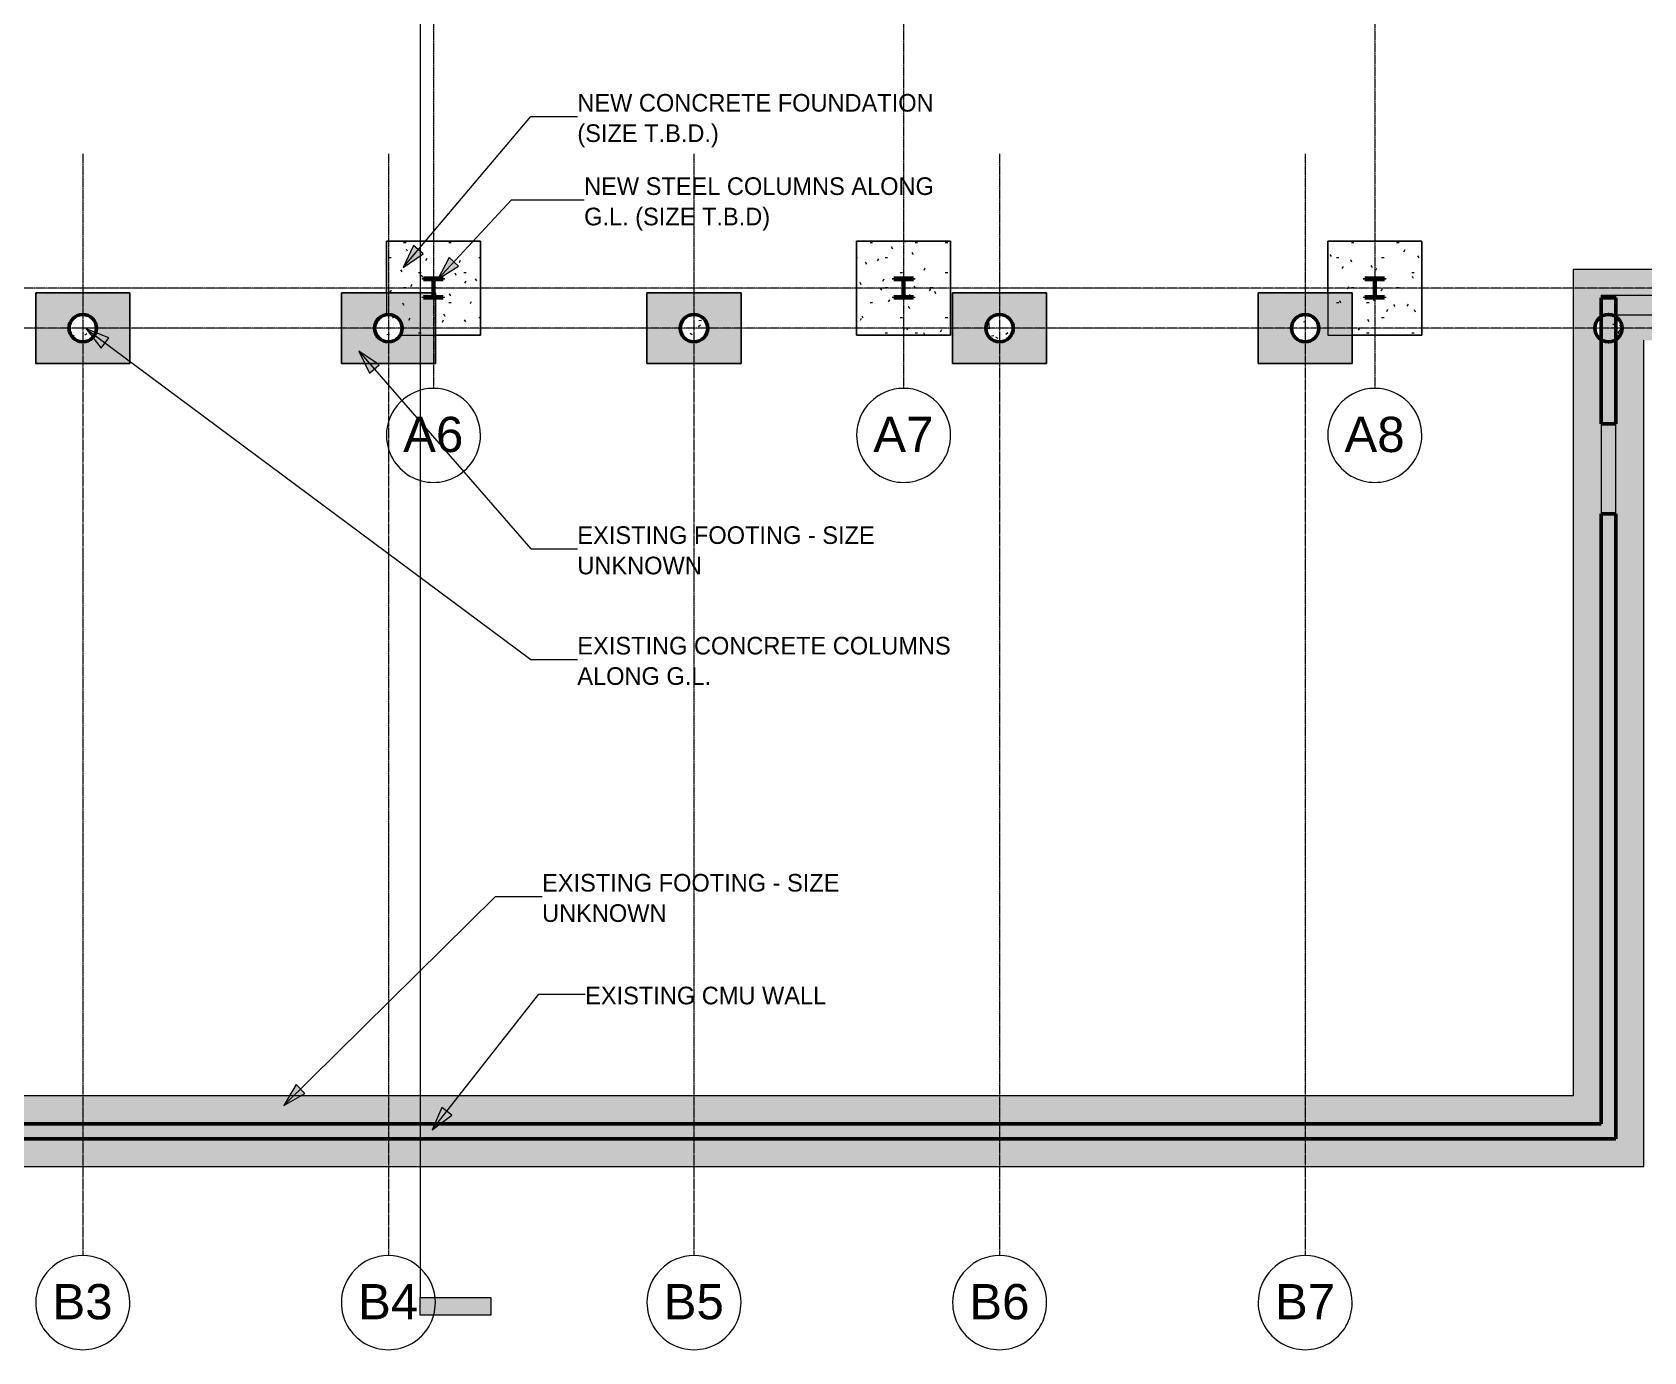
# Model space of a CAD drawing. Header units: inches. Extents: x -4066 to -1367, y 10278 to 12022.
# Drawn here: x -2747 to -1924, y 10278 to 10951 of the extents above; entities that cross this region are included whole.
import ezdxf

# ---------------------------------------------------------------- set-up
doc = ezdxf.new("R2010")
doc.units = ezdxf.units.IN
doc.header["$MEASUREMENT"] = 0
doc.linetypes.add('Grid Line 1_2_', pattern=[0.875, 0.5, -0.125, 0.125, -0.125])
for name, color, linetype, lineweight, transparency in [('A-WALL-1', 10, 'Continuous', 13, 0.4), ('A-WALL-PATT-1', 251, 'Continuous', 13, 0.4), ('S-FNDN-2', 10, 'Continuous', 13, 0.6), ('S-FNDN-4', 50, 'Continuous', 13, 0.6), ('S-FNDN-5', 50, 'Continuous', 13, 0.4)]:
    doc.layers.add(name, color=color, linetype=linetype, lineweight=lineweight, transparency=transparency)
for name, color, linetype, lineweight in [('A-WALL-2', 163, 'Continuous', 50), ('A-WALL-3', 8, 'Continuous', 13), ('A-WALL-4', 155, 'Continuous', 13), ('A-WALL-5', 151, 'Continuous', 13), ('G-ANNO-SYMB', 111, 'Continuous', 9), ('G-ANNO-TEXT', 231, 'Continuous', 9), ('S-COLS-1', 253, 'Continuous', 9), ('S-COLS-2', 163, 'Continuous', 50), ('S-COLS-3', 52, 'Continuous', 9), ('S-COLS-4', 52, 'Continuous', 50), ('S-FNDN', 32, 'Continuous', 13), ('S-FNDN-11', 9, 'Continuous', 13), ('S-FNDN-14', 32, 'Continuous', 9), ('S-FNDN-6', 151, 'Continuous', 13), ('S-FNDN-7', 173, 'Continuous', 13), ('S-FNDN-9', 161, 'Continuous', 13), ('S-GRID-1', 1, 'Grid Line 1_2_', 9), ('S-GRID-IDEN', 1, 'Continuous', 9)]:
    doc.layers.add(name, color=color, linetype=linetype, lineweight=lineweight)
doc.styles.add('Arial', font='arial.ttf', dxfattribs={"height": 18})
doc.styles.add('Century Gothic', font='ufonts.com_century-gothic.ttf', dxfattribs={"height": 9})
pattern_1 = [(50, (0, 0), (27.5427, -2.40992), [2.88, -31.68]), (355, (0, 0), (-5.327844, 28.884266), [2.304, -25.344]), (100.451, (2.295, -0.2), (22.215316, 26.47393), [2.448, -26.924]), (46.184, (0, 7.68), (40.98187, -6.35642), [4.32, -47.52]), (96.636, (3.415, 7.15), (35.89075, 37.40619), [3.671, -40.386]), (351.184, (0, 7.68), (35.89097, 37.40622), [3.456, -38.016]), (21, (3.84, 5.76), (22.921036, -15.46073), [2.88, -31.68]), (326, (3.84, 5.76), (9.34353, 27.84574), [2.304, -25.344]), (71.451, (5.75, 4.472), (32.26477, 12.38442), [2.448, -26.924]), (37.5, (0, 0), (0.466855, 12.782707), [1.267, -23.77, 1.267, -24.461, -25.44]), (37.5, (0, 0), (0.466855, 12.782707), [-50.765, 1.267, -24.173]), (7.5, (0, 0), (10.10159, 15.14509), [1.267, -13.402, 1.267, -23.194, -9.696]), (7.5, (0, 0), (10.10159, 15.14509), [-39.13, 1.267, -8.429]), (327.5, (-8.563, 0), (20.499161, -0.86578), [1.267, -8.333, 1.267, -28.685, -39.744]), (327.5, (-8.563, 0), (20.499161, -0.86578), [-39.552, 1.267, -38.477]), (317.5, (-12.403, 0), (22.39478, 3.844288), [1.267, -11.213, 1.267, -18.624, -28.224]), (317.5, (-12.403, 0), (22.39478, 3.844288), [-32.371, 1.267, -26.957])]
pattern_2 = [(45, (0, 0), (-9.503515, 9.503515), []), (45, (0, 14.4), (-9.503515, 9.503515), [])]
pattern_3 = [(0, (0, 0), (30.72, 7.68), [1.267, -21.773, 1.267, -21.773, -122.88]), (0, (0, 0), (30.72, 7.68), [-46.08, 1.267, -44.813, 1.267, -21.773, -53.76]), (0, (0, 0), (30.72, 7.68), [-115.2, 1.267, -14.093, 1.267, -37.133]), (120, (11.52, 3.84), (-22.011075, 22.7643004), [1.267, -21.773, 1.267, -21.773, -122.88]), (120, (11.52, 3.84), (-22.011075, 22.7643004), [-46.08, 1.267, -44.813, 1.267, -21.773, -53.76]), (120, (11.52, 3.84), (-22.011075, 22.7643004), [-115.2, 1.267, -14.093, 1.267, -37.133]), (240, (15.36, 19.2), (-8.708925, -30.4443004), [1.267, -21.773, 1.267, -21.773, -122.88]), (240, (15.36, 19.2), (-8.708925, -30.4443004), [-46.08, 1.267, -44.813, 1.267, -21.773, -53.76]), (240, (15.36, 19.2), (-8.708925, -30.4443004), [-115.2, 1.267, -14.093, 1.267, -37.133])]

# ---------------------------------------------------------------- blocks, each defined once
blk = doc.blocks.new('Grid - Grid Head - Circle-50561-STRUCTURAL SCHEMATIC - 1ST FLOOR')
at = {"layer": 'S-GRID-IDEN'}
for start, end in [(360, 180), (180, 360)]:
    blk.add_arc((0, 0), 0.25, start, end, dxfattribs=at)
blk = doc.blocks.new('Section - 3_32_ x 3_8_-54337-STRUCTURAL SCHEMATIC - 1ST FLOOR')
at = {"layer": 'G-ANNO-SYMB'}
blk.add_hatch(color=256, dxfattribs=at).paths.add_polyline_path([(0, 0.375), (0, 0), (-0.09375, 0), (-0.09375, 0.375)], flags=0)
for p, q in [((0, 0.375), (-0.09375, 0.375)), ((-0.09375, 0.375), (-0.09375, 0)), ((0, 0), (0, 0.375)), ((-0.09375, 0), (0, 0))]:
    blk.add_line(p, q, dxfattribs=at)

msp = doc.modelspace()

# ---------------------------------------------------------------- hatches: boundary and pattern name
at = {"layer": 'A-WALL-1'}
for points in [[(-1938.58, 10815.9), (-1938.58, 10817.27), (-1946.2, 10817.27), (-1946.2, 10815.9)], [(-1938.58, 10705.65), (-1938.58, 10751.65), (-1946.2, 10751.65), (-1946.2, 10705.65)]]:
    msp.add_hatch(color=256, dxfattribs=at).paths.add_polyline_path(points, flags=0)
at = {"layer": 'A-WALL-PATT-1'}
h = msp.add_hatch(color=256, dxfattribs=at)
h.paths.add_polyline_path([(-1938.58, 10386.77), (-1938.58, 10705.65), (-1946.2, 10705.65), (-1946.2, 10386.77)], flags=0)
h.paths.add_polyline_path([(-1946.2, 10751.65), (-1938.58, 10751.65), (-1938.58, 10815.9), (-1946.2, 10815.9), (-1946.2, 10800.4)], flags=0)
msp.add_hatch(color=256, dxfattribs=at).paths.add_polyline_path([(-1946.2, 10386.77), (-1946.2, 10394.4), (-3201.2, 10394.4), (-3201.2, 10386.77), (-2117.77, 10386.77)], flags=0)
at = {"layer": 'G-ANNO-TEXT'}
for points in [[(-2557.7, 10831.33), (-2547.5, 10838.42), (-2552.41, 10842.57)], [(-2540.01, 10825.43), (-2529.48, 10832.03), (-2534.19, 10836.41)], [(-2719.52, 10800.01), (-2711.8, 10790.27), (-2707.97, 10795.44)], [(-2580.24, 10788.63), (-2574.79, 10777.47), (-2569.94, 10781.69)], [(-2618.59, 10403.65), (-2607.8, 10409.79), (-2612.31, 10414.37)], [(-2542.83, 10391.34), (-2532.89, 10398.79), (-2537.95, 10402.77)]]:
    msp.add_hatch(color=256, dxfattribs=at).paths.add_polyline_path(points, flags=0)
at = {"layer": 'S-COLS-1'}
h = msp.add_hatch(dxfattribs=at)
h.set_pattern_fill('FP_1', color=256, style=0, pattern_type=2)
h.set_pattern_definition(pattern_1)
h.paths.add_polyline_path([(-2721.2, 10793.4), (-2719.39, 10793.63), (-2717.7, 10794.33), (-2716.25, 10795.45), (-2715.14, 10796.9), (-2714.44, 10798.58), (-2714.2, 10800.4), (-2714.44, 10802.21), (-2715.14, 10803.9), (-2716.25, 10805.35), (-2717.7, 10806.46), (-2719.39, 10807.16), (-2721.2, 10807.4), (-2723.01, 10807.16), (-2724.7, 10806.46), (-2726.15, 10805.35), (-2727.27, 10803.9), (-2727.96, 10802.21), (-2728.2, 10800.4), (-2727.96, 10798.58), (-2727.27, 10796.9), (-2726.15, 10795.45), (-2724.7, 10794.33), (-2723.01, 10793.63)], flags=0)
h = msp.add_hatch(dxfattribs=at)
h.set_pattern_fill('FP_1', color=256, style=0, pattern_type=2)
h.set_pattern_definition(pattern_1)
h.paths.add_polyline_path([(-2565.2, 10793.4), (-2563.39, 10793.63), (-2561.7, 10794.33), (-2560.25, 10795.45), (-2559.14, 10796.9), (-2558.44, 10798.58), (-2558.2, 10800.4), (-2558.44, 10802.21), (-2559.14, 10803.9), (-2560.25, 10805.35), (-2561.7, 10806.46), (-2563.39, 10807.16), (-2565.2, 10807.4), (-2567.01, 10807.16), (-2568.7, 10806.46), (-2570.15, 10805.35), (-2571.27, 10803.9), (-2571.96, 10802.21), (-2572.2, 10800.4), (-2571.96, 10798.58), (-2571.27, 10796.9), (-2570.15, 10795.45), (-2568.7, 10794.33), (-2567.01, 10793.63)], flags=0)
h = msp.add_hatch(dxfattribs=at)
h.set_pattern_fill('FP_1', color=256, style=0, pattern_type=2)
h.set_pattern_definition(pattern_1)
h.paths.add_polyline_path([(-2409.2, 10793.4), (-2407.39, 10793.63), (-2405.7, 10794.33), (-2404.25, 10795.45), (-2403.14, 10796.9), (-2402.44, 10798.58), (-2402.2, 10800.4), (-2402.44, 10802.21), (-2403.14, 10803.9), (-2404.25, 10805.35), (-2405.7, 10806.46), (-2407.39, 10807.16), (-2409.2, 10807.4), (-2411.01, 10807.16), (-2412.7, 10806.46), (-2414.15, 10805.35), (-2415.27, 10803.9), (-2415.96, 10802.21), (-2416.2, 10800.4), (-2415.96, 10798.58), (-2415.27, 10796.9), (-2414.15, 10795.45), (-2412.7, 10794.33), (-2411.01, 10793.63)], flags=0)
h = msp.add_hatch(dxfattribs=at)
h.set_pattern_fill('FP_1', color=256, style=0, pattern_type=2)
h.set_pattern_definition(pattern_1)
h.paths.add_polyline_path([(-2253.2, 10793.4), (-2251.39, 10793.63), (-2249.7, 10794.33), (-2248.25, 10795.45), (-2247.14, 10796.9), (-2246.44, 10798.58), (-2246.2, 10800.4), (-2246.44, 10802.21), (-2247.14, 10803.9), (-2248.25, 10805.35), (-2249.7, 10806.46), (-2251.39, 10807.16), (-2253.2, 10807.4), (-2255.01, 10807.16), (-2256.7, 10806.46), (-2258.15, 10805.35), (-2259.27, 10803.9), (-2259.96, 10802.21), (-2260.2, 10800.4), (-2259.96, 10798.58), (-2259.27, 10796.9), (-2258.15, 10795.45), (-2256.7, 10794.33), (-2255.01, 10793.63)], flags=0)
h = msp.add_hatch(dxfattribs=at)
h.set_pattern_fill('FP_1', color=256, style=0, pattern_type=2)
h.set_pattern_definition(pattern_1)
h.paths.add_polyline_path([(-2097.2, 10793.4), (-2095.39, 10793.63), (-2093.7, 10794.33), (-2092.25, 10795.45), (-2091.14, 10796.9), (-2090.44, 10798.58), (-2090.2, 10800.4), (-2090.44, 10802.21), (-2091.14, 10803.9), (-2092.25, 10805.35), (-2093.7, 10806.46), (-2095.39, 10807.16), (-2097.2, 10807.4), (-2099.01, 10807.16), (-2100.7, 10806.46), (-2102.15, 10805.35), (-2103.27, 10803.9), (-2103.96, 10802.21), (-2104.2, 10800.4), (-2103.96, 10798.58), (-2103.27, 10796.9), (-2102.15, 10795.45), (-2100.7, 10794.33), (-2099.01, 10793.63)], flags=0)
h = msp.add_hatch(dxfattribs=at)
h.set_pattern_fill('FP_1', color=256, style=0, pattern_type=2)
h.set_pattern_definition(pattern_1)
h.paths.add_polyline_path([(-1942.39, 10793.4), (-1940.58, 10793.63), (-1938.89, 10794.33), (-1937.44, 10795.45), (-1936.33, 10796.9), (-1935.63, 10798.58), (-1935.39, 10800.4), (-1935.63, 10802.21), (-1936.33, 10803.9), (-1937.44, 10805.35), (-1938.89, 10806.46), (-1940.58, 10807.16), (-1942.39, 10807.4), (-1944.2, 10807.16), (-1945.89, 10806.46), (-1947.34, 10805.35), (-1948.45, 10803.9), (-1949.15, 10802.21), (-1949.39, 10800.4), (-1949.15, 10798.58), (-1948.45, 10796.9), (-1947.34, 10795.45), (-1945.89, 10794.33), (-1944.2, 10793.63)], flags=0)
at = {"layer": 'S-COLS-3'}
h = msp.add_hatch(dxfattribs=at)
h.set_pattern_fill('FP_2', color=256, style=0, pattern_type=2)
h.set_pattern_definition(pattern_2)
h.paths.add_polyline_path([(-2547.2, 10815.9), (-2537.2, 10815.9), (-2537.2, 10816.46), (-2541.34, 10816.46), (-2541.83, 10816.66), (-2542.03, 10817.15), (-2542.03, 10824.63), (-2541.83, 10825.12), (-2541.34, 10825.32), (-2537.2, 10825.32), (-2537.2, 10825.88), (-2547.2, 10825.88), (-2547.2, 10825.32), (-2543.06, 10825.32), (-2542.58, 10825.12), (-2542.37, 10824.63), (-2542.37, 10817.15), (-2542.58, 10816.66), (-2543.06, 10816.46), (-2547.2, 10816.46)], flags=0)
h = msp.add_hatch(dxfattribs=at)
h.set_pattern_fill('FP_2', color=256, style=0, pattern_type=2)
h.set_pattern_definition(pattern_2)
h.paths.add_polyline_path([(-2297.2, 10815.9), (-2297.2, 10816.46), (-2301.34, 10816.46), (-2301.83, 10816.66), (-2302.03, 10817.15), (-2302.03, 10824.63), (-2301.83, 10825.12), (-2301.34, 10825.32), (-2297.2, 10825.32), (-2297.2, 10825.88), (-2307.2, 10825.88), (-2307.2, 10825.32), (-2303.06, 10825.32), (-2302.58, 10825.12), (-2302.37, 10824.63), (-2302.37, 10817.15), (-2302.58, 10816.66), (-2303.06, 10816.46), (-2307.2, 10816.46), (-2307.2, 10815.9)], flags=0)
h = msp.add_hatch(dxfattribs=at)
h.set_pattern_fill('FP_2', color=256, style=0, pattern_type=2)
h.set_pattern_definition(pattern_2)
h.paths.add_polyline_path([(-2056.7, 10815.9), (-2056.7, 10816.46), (-2060.84, 10816.46), (-2061.33, 10816.66), (-2061.53, 10817.15), (-2061.53, 10824.63), (-2061.33, 10825.12), (-2060.84, 10825.32), (-2056.7, 10825.32), (-2056.7, 10825.88), (-2066.7, 10825.88), (-2066.7, 10825.32), (-2062.56, 10825.32), (-2062.08, 10825.12), (-2061.87, 10824.63), (-2061.87, 10817.15), (-2062.08, 10816.66), (-2062.56, 10816.46), (-2066.7, 10816.46), (-2066.7, 10815.9)], flags=0)
at = {"layer": 'S-FNDN-14'}
h = msp.add_hatch(dxfattribs=at)
h.set_pattern_fill('FP_3', color=256, style=0, pattern_type=2)
h.set_pattern_definition(pattern_3)
h.paths.add_polyline_path([(-2558.2, 10796.89), (-2518.2, 10796.9), (-2518.2, 10844.89), (-2566.2, 10844.89), (-2566.2, 10807.26), (-2565.2, 10807.4), (-2563.39, 10807.16), (-2561.7, 10806.46), (-2560.25, 10805.35), (-2559.14, 10803.9), (-2558.44, 10802.21), (-2558.2, 10800.4), (-2558.44, 10798.58), (-2559.14, 10796.89)], flags=0)
h.paths.add_polyline_path([(-2547.2, 10815.9), (-2547.2, 10816.46), (-2543.06, 10816.46), (-2542.58, 10816.66), (-2542.37, 10817.15), (-2542.37, 10824.63), (-2542.58, 10825.12), (-2543.06, 10825.32), (-2547.2, 10825.32), (-2547.2, 10825.88), (-2537.2, 10825.88), (-2537.2, 10825.32), (-2541.34, 10825.32), (-2541.83, 10825.12), (-2542.03, 10824.63), (-2542.03, 10817.15), (-2541.83, 10816.66), (-2541.34, 10816.46), (-2537.2, 10816.46), (-2537.2, 10815.9), (-2543.06, 10815.9)], flags=0)
h = msp.add_hatch(dxfattribs=at)
h.set_pattern_fill('FP_3', color=256, style=0, pattern_type=2)
h.set_pattern_definition(pattern_3)
h.paths.add_polyline_path([(-2326.2, 10796.89), (-2278.2, 10796.89), (-2278.2, 10844.89), (-2326.2, 10844.89), (-2326.2, 10815.9)], flags=0)
h.paths.add_polyline_path([(-2303.06, 10815.9), (-2307.2, 10815.9), (-2307.2, 10816.46), (-2303.06, 10816.46), (-2302.58, 10816.66), (-2302.37, 10817.15), (-2302.37, 10824.63), (-2302.58, 10825.12), (-2303.06, 10825.32), (-2307.2, 10825.32), (-2307.2, 10825.88), (-2297.2, 10825.88), (-2297.2, 10825.32), (-2301.34, 10825.32), (-2301.83, 10825.12), (-2302.03, 10824.63), (-2302.03, 10817.15), (-2301.83, 10816.66), (-2301.34, 10816.46), (-2297.2, 10816.46), (-2297.2, 10815.9), (-2301.34, 10815.9)], flags=0)
h = msp.add_hatch(dxfattribs=at)
h.set_pattern_fill('FP_3', color=256, style=0, pattern_type=2)
h.set_pattern_definition(pattern_3)
h.paths.add_polyline_path([(-2085.7, 10796.89), (-2037.7, 10796.89), (-2037.7, 10844.89), (-2085.7, 10844.89), (-2085.7, 10815.9)], flags=0)
h.paths.add_polyline_path([(-2056.7, 10815.9), (-2066.7, 10815.9), (-2066.7, 10816.46), (-2062.56, 10816.46), (-2062.08, 10816.66), (-2061.87, 10817.15), (-2061.87, 10824.63), (-2062.08, 10825.12), (-2062.56, 10825.32), (-2066.7, 10825.32), (-2066.7, 10825.88), (-2056.7, 10825.88), (-2056.7, 10825.32), (-2060.84, 10825.32), (-2061.33, 10825.12), (-2061.53, 10824.63), (-2061.53, 10817.15), (-2061.33, 10816.66), (-2060.84, 10816.46), (-2056.7, 10816.46)], flags=0)
at = {"layer": 'S-FNDN-2'}
for points in [[(-1935.57, 10794.27), (-1599.64, 10794.27), (-1599.64, 10808.89), (-1600.45, 10808.89), (-1600.45, 10830.27), (-1813.2, 10830.27), (-1813.2, 10808.89), (-1829.2, 10808.89), (-1829.2, 10830.27), (-1960.39, 10830.27), (-1960.39, 10794.27), (-1946.2, 10794.27), (-1946.2, 10794.57), (-1947.34, 10795.45), (-1948.45, 10796.9), (-1949.15, 10798.58), (-1949.39, 10800.4), (-1949.15, 10802.21), (-1948.45, 10803.9), (-1947.34, 10805.35), (-1946.2, 10806.22), (-1946.2, 10815.9), (-1938.58, 10815.9), (-1938.58, 10806.22), (-1937.44, 10805.35), (-1936.33, 10803.9), (-1935.63, 10802.21), (-1935.39, 10800.4), (-1935.63, 10798.58), (-1936.33, 10796.9), (-1937.44, 10795.45), (-1938.58, 10794.57), (-1938.58, 10794.27), (-1936.33, 10794.27)], [(-1924.39, 10372.58), (-1924.39, 10794.27), (-1938.58, 10794.27), (-1938.58, 10751.65), (-1946.2, 10751.65), (-1946.2, 10794.27), (-1960.39, 10794.27), (-1960.39, 10394.4), (-1946.2, 10394.4), (-1946.2, 10705.65), (-1938.58, 10705.65), (-1938.58, 10386.77), (-1960.39, 10386.77), (-1960.39, 10372.58), (-1938.58, 10372.58)], [(-2764.43, 10386.77), (-1960.39, 10386.77), (-1960.39, 10394.4), (-3187.02, 10394.4), (-3187.02, 10386.77)]]:
    msp.add_hatch(color=256, dxfattribs=at).paths.add_polyline_path(points, flags=0)
h = msp.add_hatch(color=256, dxfattribs=at)
h.paths.add_polyline_path([(-1946.2, 10794.27), (-1945.74, 10794.27), (-1945.89, 10794.33), (-1946.2, 10794.57)], flags=0)
h.paths.add_polyline_path([(-1938.58, 10794.27), (-1938.58, 10794.57), (-1939.04, 10794.27)], flags=0)
h.paths.add_polyline_path([(-1938.58, 10806.22), (-1938.58, 10815.9), (-1946.2, 10815.9), (-1946.2, 10806.22), (-1945.89, 10806.46), (-1944.2, 10807.16), (-1942.39, 10807.4), (-1940.58, 10807.16), (-1938.89, 10806.46)], flags=0)
h = msp.add_hatch(color=256, dxfattribs=at)
h.paths.add_polyline_path([(-1938.58, 10386.77), (-1938.58, 10705.65), (-1946.2, 10705.65), (-1946.2, 10394.4), (-1960.39, 10394.4), (-1960.39, 10386.77), (-1946.2, 10386.77)], flags=0)
h.paths.add_polyline_path([(-1944.2, 10751.65), (-1938.58, 10751.65), (-1938.58, 10794.27), (-1939.04, 10794.27), (-1940.58, 10793.63), (-1942.39, 10793.4), (-1944.2, 10793.63), (-1945.81, 10794.27), (-1946.2, 10794.27), (-1946.2, 10751.65)], flags=0)
h = msp.add_hatch(color=256, dxfattribs=at)
h.paths.add_polyline_path([(-1960.39, 10372.58), (-1960.39, 10386.77), (-3187.02, 10386.77), (-3187.02, 10372.58), (-2117.77, 10372.58)], flags=0)
h.paths.add_polyline_path([(-3187.02, 10394.4), (-1960.39, 10394.4), (-1960.39, 10408.58), (-3187.02, 10408.58)], flags=0)
at = {"layer": 'S-FNDN-4'}
h = msp.add_hatch(color=256, dxfattribs=at)
h.paths.add_polyline_path([(-2716.38, 10782.4), (-2697.2, 10782.4), (-2697.2, 10818.4), (-2745.2, 10818.4), (-2745.2, 10782.4), (-2719.39, 10782.4)], flags=0)
h.paths.add_polyline_path([(-2721.2, 10793.4), (-2723.01, 10793.63), (-2724.7, 10794.33), (-2726.15, 10795.45), (-2727.27, 10796.9), (-2727.96, 10798.58), (-2728.2, 10800.4), (-2727.96, 10802.21), (-2727.27, 10803.9), (-2726.15, 10805.35), (-2724.7, 10806.46), (-2723.01, 10807.16), (-2721.2, 10807.4), (-2719.39, 10807.16), (-2717.7, 10806.46), (-2716.25, 10805.35), (-2715.14, 10803.9), (-2714.44, 10802.21), (-2714.2, 10800.4), (-2714.44, 10798.58), (-2715.14, 10796.9), (-2716.25, 10795.45), (-2717.7, 10794.33), (-2719.39, 10793.63)], flags=0)
for points in [[(-2563.39, 10782.4), (-2541.2, 10782.4), (-2541.2, 10796.89), (-2559.15, 10796.89), (-2560.25, 10795.45), (-2561.7, 10794.33), (-2563.39, 10793.63), (-2565.2, 10793.4), (-2567.01, 10793.63), (-2568.7, 10794.33), (-2570.15, 10795.45), (-2571.27, 10796.9), (-2571.96, 10798.58), (-2572.2, 10800.4), (-2571.96, 10802.21), (-2571.27, 10803.9), (-2570.15, 10805.35), (-2568.7, 10806.46), (-2567.01, 10807.16), (-2566.2, 10807.26), (-2566.2, 10818.4), (-2589.2, 10818.4), (-2589.2, 10782.4), (-2566.2, 10782.4)], [(-2085.7, 10796.89), (-2073.2, 10796.89), (-2073.2, 10818.4), (-2085.7, 10818.4)]]:
    msp.add_hatch(color=256, dxfattribs=at).paths.add_polyline_path(points, flags=0)
h = msp.add_hatch(color=256, dxfattribs=at)
h.paths.add_polyline_path([(-2559.14, 10796.89), (-2541.2, 10796.89), (-2541.2, 10815.9), (-2547.2, 10815.9), (-2547.2, 10816.46), (-2543.06, 10816.46), (-2542.58, 10816.66), (-2542.37, 10817.15), (-2542.37, 10818.4), (-2566.2, 10818.4), (-2566.2, 10807.26), (-2565.2, 10807.4), (-2563.39, 10807.16), (-2561.7, 10806.46), (-2560.25, 10805.35), (-2559.14, 10803.9), (-2558.44, 10802.21), (-2558.2, 10800.4), (-2558.44, 10798.58), (-2559.14, 10796.89)], flags=0)
h.paths.add_polyline_path([(-2541.2, 10816.46), (-2541.2, 10818.4), (-2542.03, 10818.4), (-2542.03, 10817.15), (-2541.83, 10816.66), (-2541.34, 10816.46)], flags=0)
h = msp.add_hatch(color=256, dxfattribs=at)
h.paths.add_polyline_path([(-2433.2, 10782.4), (-2385.2, 10782.4), (-2385.2, 10818.4), (-2433.2, 10818.4), (-2433.2, 10796.9)], flags=0)
h.paths.add_polyline_path([(-2409.2, 10793.4), (-2411.01, 10793.63), (-2412.7, 10794.33), (-2414.15, 10795.45), (-2415.27, 10796.9), (-2415.96, 10798.58), (-2416.2, 10800.4), (-2415.96, 10802.21), (-2415.27, 10803.9), (-2414.15, 10805.35), (-2412.7, 10806.46), (-2411.01, 10807.16), (-2409.2, 10807.4), (-2407.39, 10807.16), (-2405.7, 10806.46), (-2404.25, 10805.35), (-2403.14, 10803.9), (-2402.44, 10802.21), (-2402.2, 10800.4), (-2402.44, 10798.58), (-2403.14, 10796.9), (-2404.25, 10795.45), (-2405.7, 10794.33), (-2407.39, 10793.63)], flags=0)
h = msp.add_hatch(color=256, dxfattribs=at)
h.paths.add_polyline_path([(-2248.38, 10782.4), (-2229.2, 10782.4), (-2229.2, 10818.4), (-2277.2, 10818.4), (-2277.2, 10782.4), (-2251.39, 10782.4)], flags=0)
h.paths.add_polyline_path([(-2253.2, 10793.4), (-2255.01, 10793.63), (-2256.7, 10794.33), (-2258.15, 10795.45), (-2259.27, 10796.9), (-2259.96, 10798.58), (-2260.2, 10800.4), (-2259.96, 10802.21), (-2259.27, 10803.9), (-2258.15, 10805.35), (-2256.7, 10806.46), (-2255.01, 10807.16), (-2253.2, 10807.4), (-2251.39, 10807.16), (-2249.7, 10806.46), (-2248.25, 10805.35), (-2247.14, 10803.9), (-2246.44, 10802.21), (-2246.2, 10800.4), (-2246.44, 10798.58), (-2247.14, 10796.9), (-2248.25, 10795.45), (-2249.7, 10794.33), (-2251.39, 10793.63)], flags=0)
h = msp.add_hatch(color=256, dxfattribs=at)
h.paths.add_polyline_path([(-2117.77, 10782.4), (-2073.2, 10782.4), (-2073.2, 10796.89), (-2085.7, 10796.9), (-2085.7, 10818.4), (-2121.2, 10818.4), (-2121.2, 10782.4)], flags=0)
h.paths.add_polyline_path([(-2097.2, 10793.4), (-2099.01, 10793.63), (-2100.7, 10794.33), (-2102.15, 10795.45), (-2103.27, 10796.9), (-2103.96, 10798.58), (-2104.2, 10800.4), (-2103.96, 10802.21), (-2103.27, 10803.9), (-2102.15, 10805.35), (-2100.7, 10806.46), (-2099.01, 10807.16), (-2097.2, 10807.4), (-2095.39, 10807.16), (-2093.7, 10806.46), (-2092.25, 10805.35), (-2091.14, 10803.9), (-2090.44, 10802.21), (-2090.2, 10800.4), (-2090.44, 10798.58), (-2091.15, 10796.89), (-2092.25, 10795.45), (-2093.7, 10794.33), (-2095.39, 10793.63)], flags=0)
at = {"layer": 'S-FNDN-5'}
msp.add_hatch(color=256, dxfattribs=at).paths.add_polyline_path([(-1938.58, 10807.27), (-1585.45, 10807.27), (-1585.45, 10817.27), (-1592.28, 10817.27), (-1592.28, 10817.15), (-1592.08, 10816.66), (-1591.59, 10816.46), (-1587.45, 10816.46), (-1587.45, 10815.9), (-1597.45, 10815.9), (-1597.45, 10816.46), (-1593.31, 10816.46), (-1592.83, 10816.66), (-1592.62, 10817.15), (-1592.62, 10817.27), (-1821.03, 10817.27), (-1821.03, 10817.15), (-1820.83, 10816.66), (-1820.34, 10816.46), (-1816.2, 10816.46), (-1816.2, 10815.9), (-1826.2, 10815.9), (-1826.2, 10816.46), (-1822.06, 10816.46), (-1821.58, 10816.66), (-1821.37, 10817.15), (-1821.37, 10817.27), (-1938.58, 10817.27), (-1938.58, 10815.9)], flags=0)

# ---------------------------------------------------------------- linework, layer by layer
at = {"layer": 'A-WALL-2'}
for p, q in [((-1938.58, 10815.9), (-1946.2, 10815.9)), ((-1946.2, 10815.9), (-1946.2, 10751.65)), ((-1938.58, 10751.65), (-1938.58, 10815.9)), ((-1946.2, 10751.65), (-1938.58, 10751.65)), ((-1938.58, 10705.65), (-1946.2, 10705.65)), ((-1946.2, 10705.65), (-1946.2, 10394.4)), ((-1938.58, 10386.77), (-1938.58, 10705.65)), ((-1946.2, 10394.4), (-3201.2, 10394.4)), ((-3208.83, 10386.77), (-1938.58, 10386.77))]:
    msp.add_line(p, q, dxfattribs=at)
at = {"layer": 'A-WALL-3'}
msp.add_line((-1938.58, 10815.9), (-1938.58, 10817.27), dxfattribs=at)
at = {"layer": 'A-WALL-4'}
for p, q in [((-1946.2, 10751.65), (-1946.2, 10705.65)), ((-1938.58, 10705.65), (-1938.58, 10751.65))]:
    msp.add_line(p, q, dxfattribs=at)
at = {"layer": 'A-WALL-5'}
for q in [(-1938.58, 10817.27), (-1946.2, 10815.9)]:
    msp.add_line((-1946.2, 10817.27), q, dxfattribs=at)
at = {"layer": 'G-ANNO-SYMB'}
msp.add_line((-2548.89, 11951.04), (-2548.89, 10305.73), dxfattribs=at)
at = {"layer": 'G-ANNO-TEXT'}
for p, q in [((-2557.7, 10831.33), (-2492.46, 10908.44)), ((-2492.46, 10908.44), (-2468.74, 10908.44)), ((-2540.01, 10825.43), (-2502.38, 10865.89)), ((-2502.38, 10865.89), (-2465.29, 10865.89)), ((-2552.41, 10842.57), (-2557.7, 10831.33)), ((-2547.5, 10838.42), (-2552.41, 10842.57)), ((-2557.7, 10831.33), (-2547.5, 10838.42)), ((-2534.19, 10836.41), (-2540.01, 10825.43)), ((-2529.48, 10832.03), (-2534.19, 10836.41)), ((-2540.01, 10825.43), (-2529.48, 10832.03)), ((-2719.52, 10800.01), (-2711.8, 10790.27)), ((-2707.97, 10795.44), (-2719.52, 10800.01)), ((-2719.52, 10800.01), (-2492.46, 10631.39)), ((-2711.8, 10790.27), (-2707.97, 10795.44)), ((-2580.24, 10788.63), (-2574.79, 10777.47)), ((-2569.94, 10781.69), (-2580.24, 10788.63)), ((-2580.24, 10788.63), (-2492.46, 10687.81)), ((-2574.79, 10777.47), (-2569.94, 10781.69)), ((-2492.46, 10687.81), (-2468.74, 10687.81)), ((-2492.46, 10631.39), (-2468.74, 10631.39)), ((-2618.59, 10403.65), (-2510.46, 10510.41)), ((-2510.46, 10510.41), (-2486.74, 10510.41)), ((-2542.83, 10391.34), (-2488.46, 10460.59)), ((-2488.46, 10460.59), (-2464.74, 10460.59)), ((-2612.31, 10414.37), (-2618.59, 10403.65)), ((-2607.8, 10409.79), (-2612.31, 10414.37)), ((-2618.59, 10403.65), (-2607.8, 10409.79)), ((-2537.95, 10402.77), (-2542.83, 10391.34)), ((-2542.83, 10391.34), (-2532.89, 10398.79)), ((-2532.89, 10398.79), (-2537.95, 10402.77))]:
    msp.add_line(p, q, dxfattribs=at)
at = {"layer": 'S-COLS-2'}
for centre, start, end in [((-2721.2, 10800.4), 0, 180), ((-2565.2, 10800.4), 0, 180), ((-2409.2, 10800.4), 0, 180), ((-2253.2, 10800.4), 0, 180), ((-2097.2, 10800.4), 0, 180), ((-1942.39, 10800.4), 0, 180), ((-2721.2, 10800.4), 180, 0), ((-2565.2, 10800.4), 180, 0), ((-2409.2, 10800.4), 180, 0), ((-2253.2, 10800.4), 180, 0), ((-2097.2, 10800.4), 180, 0), ((-1942.39, 10800.4), 180, 0)]:
    msp.add_arc(centre, 7, start, end, dxfattribs=at)
at = {"layer": 'S-COLS-4'}
for p, q in [((-2537.2, 10825.88), (-2547.2, 10825.88)), ((-2547.2, 10825.88), (-2547.2, 10825.32)), ((-2537.2, 10825.32), (-2537.2, 10825.88)), ((-2297.2, 10825.88), (-2307.2, 10825.88)), ((-2307.2, 10825.88), (-2307.2, 10825.32)), ((-2297.2, 10825.32), (-2297.2, 10825.88)), ((-2056.7, 10825.88), (-2066.7, 10825.88)), ((-2066.7, 10825.88), (-2066.7, 10825.32)), ((-2056.7, 10825.32), (-2056.7, 10825.88)), ((-2547.2, 10825.32), (-2543.06, 10825.32)), ((-2542.37, 10824.63), (-2542.37, 10817.15)), ((-2542.03, 10817.15), (-2542.03, 10824.63)), ((-2541.34, 10825.32), (-2537.2, 10825.32)), ((-2307.2, 10825.32), (-2303.06, 10825.32)), ((-2302.37, 10824.63), (-2302.37, 10817.15)), ((-2302.03, 10817.15), (-2302.03, 10824.63)), ((-2301.34, 10825.32), (-2297.2, 10825.32)), ((-2066.7, 10825.32), (-2062.56, 10825.32)), ((-2061.87, 10824.63), (-2061.87, 10817.15)), ((-2061.53, 10817.15), (-2061.53, 10824.63)), ((-2060.84, 10825.32), (-2056.7, 10825.32)), ((-2543.06, 10816.46), (-2547.2, 10816.46)), ((-2547.2, 10816.46), (-2547.2, 10815.9)), ((-2547.2, 10815.9), (-2537.2, 10815.9)), ((-2537.2, 10816.46), (-2541.34, 10816.46)), ((-2537.2, 10815.9), (-2537.2, 10816.46)), ((-2303.06, 10816.46), (-2307.2, 10816.46)), ((-2307.2, 10816.46), (-2307.2, 10815.9)), ((-2307.2, 10815.9), (-2297.2, 10815.9)), ((-2297.2, 10816.46), (-2301.34, 10816.46)), ((-2297.2, 10815.9), (-2297.2, 10816.46)), ((-2062.56, 10816.46), (-2066.7, 10816.46)), ((-2066.7, 10816.46), (-2066.7, 10815.9)), ((-2066.7, 10815.9), (-2056.7, 10815.9)), ((-2056.7, 10816.46), (-2060.84, 10816.46)), ((-2056.7, 10815.9), (-2056.7, 10816.46))]:
    msp.add_line(p, q, dxfattribs=at)
for centre, start, end in [((-2543.06, 10824.63), 0, 90), ((-2541.34, 10824.63), 90, 180), ((-2303.06, 10824.63), 0, 90), ((-2301.34, 10824.63), 90, 180), ((-2062.56, 10824.63), 0, 90), ((-2060.84, 10824.63), 90, 180), ((-2543.06, 10817.15), 270, 0), ((-2541.34, 10817.15), 180, 270), ((-2303.06, 10817.15), 270, 0), ((-2301.34, 10817.15), 180, 270), ((-2062.56, 10817.15), 270, 0), ((-2060.84, 10817.15), 180, 270)]:
    msp.add_arc(centre, 0.691, start, end, dxfattribs=at)
at = {"layer": 'S-FNDN'}
for p, q in [((-2518.2, 10844.89), (-2566.2, 10844.89)), ((-2566.2, 10844.89), (-2566.2, 10807.26)), ((-2566.2, 10818.4), (-2566.2, 10844.89)), ((-2566.2, 10844.89), (-2518.2, 10844.89)), ((-2518.2, 10796.89), (-2518.2, 10844.89)), ((-2518.2, 10844.89), (-2518.2, 10796.89)), ((-2278.2, 10844.89), (-2326.2, 10844.89)), ((-2326.2, 10844.89), (-2326.2, 10796.89)), ((-2326.2, 10796.89), (-2326.2, 10844.89)), ((-2326.2, 10844.89), (-2278.2, 10844.89)), ((-2278.2, 10796.89), (-2278.2, 10844.89)), ((-2278.2, 10844.89), (-2278.2, 10796.89)), ((-2037.7, 10844.89), (-2085.7, 10844.89)), ((-2085.7, 10844.89), (-2085.7, 10796.89)), ((-2085.7, 10818.4), (-2085.7, 10844.89)), ((-2085.7, 10844.89), (-2037.7, 10844.89)), ((-2037.7, 10796.89), (-2037.7, 10844.89)), ((-2037.7, 10844.89), (-2037.7, 10796.89)), ((-2542.37, 10818.4), (-2566.2, 10818.4)), ((-2566.2, 10818.4), (-2566.2, 10807.26)), ((-2566.2, 10818.4), (-2542.37, 10818.4)), ((-2541.2, 10818.4), (-2542.03, 10818.4)), ((-2542.03, 10818.4), (-2541.2, 10818.4)), ((-2541.2, 10816.46), (-2541.2, 10818.4)), ((-2541.2, 10818.4), (-2541.2, 10816.46)), ((-2073.2, 10818.4), (-2085.7, 10818.4)), ((-2085.7, 10818.4), (-2085.7, 10796.89)), ((-2085.7, 10818.4), (-2073.2, 10818.4)), ((-2073.2, 10796.89), (-2073.2, 10818.4)), ((-2073.2, 10818.4), (-2073.2, 10796.89)), ((-2541.2, 10796.89), (-2541.2, 10815.9)), ((-2541.2, 10815.9), (-2541.2, 10796.89)), ((-2559.15, 10796.89), (-2518.2, 10796.89)), ((-2559.15, 10796.89), (-2541.2, 10796.89)), ((-2518.2, 10796.89), (-2541.2, 10796.89)), ((-2326.2, 10796.89), (-2278.2, 10796.89)), ((-2278.2, 10796.89), (-2326.2, 10796.89)), ((-2085.7, 10796.89), (-2037.7, 10796.89)), ((-2085.7, 10796.89), (-2073.2, 10796.89)), ((-2037.7, 10796.89), (-2073.2, 10796.89))]:
    msp.add_line(p, q, dxfattribs=at)
at = {"layer": 'S-FNDN-11'}
for p, q in [((-2542.37, 10818.4), (-2566.2, 10818.4)), ((-2566.2, 10818.4), (-2542.37, 10818.4)), ((-2541.2, 10818.4), (-2542.03, 10818.4)), ((-2542.03, 10818.4), (-2541.2, 10818.4)), ((-2541.2, 10816.46), (-2541.2, 10818.4)), ((-2541.2, 10818.4), (-2541.2, 10816.46)), ((-2073.2, 10818.4), (-2085.7, 10818.4)), ((-2085.7, 10818.4), (-2073.2, 10818.4)), ((-2073.2, 10796.89), (-2073.2, 10818.4)), ((-2073.2, 10818.4), (-2073.2, 10796.89)), ((-2541.2, 10796.89), (-2541.2, 10815.9)), ((-2541.2, 10815.9), (-2541.2, 10796.89))]:
    msp.add_line(p, q, dxfattribs=at)
at = {"layer": 'S-FNDN-6'}
msp.add_line((-1938.58, 10807.27), (-1585.45, 10807.27), dxfattribs=at)
at = {"layer": 'S-FNDN-7'}
for p, q in [((-1960.39, 10830.27), (-1960.39, 10408.58)), ((-2697.2, 10818.4), (-2745.2, 10818.4)), ((-2745.2, 10818.4), (-2745.2, 10782.4)), ((-2697.2, 10782.4), (-2697.2, 10818.4)), ((-2566.2, 10818.4), (-2589.2, 10818.4)), ((-2589.2, 10818.4), (-2589.2, 10782.4)), ((-2385.2, 10818.4), (-2433.2, 10818.4)), ((-2433.2, 10818.4), (-2433.2, 10782.4)), ((-2385.2, 10782.4), (-2385.2, 10818.4)), ((-2229.2, 10818.4), (-2277.2, 10818.4)), ((-2277.2, 10818.4), (-2277.2, 10782.4)), ((-2229.2, 10782.4), (-2229.2, 10818.4)), ((-2085.7, 10818.4), (-2121.2, 10818.4)), ((-2121.2, 10818.4), (-2121.2, 10782.4)), ((-1938.58, 10817.27), (-1821.37, 10817.27)), ((-2541.2, 10782.4), (-2541.2, 10796.89)), ((-2073.2, 10782.4), (-2073.2, 10796.89)), ((-1924.39, 10372.58), (-1924.39, 10794.27)), ((-2745.2, 10782.4), (-2697.2, 10782.4)), ((-2589.2, 10782.4), (-2541.2, 10782.4)), ((-2433.2, 10782.4), (-2385.2, 10782.4)), ((-2277.2, 10782.4), (-2229.2, 10782.4)), ((-2121.2, 10782.4), (-2073.2, 10782.4)), ((-1960.39, 10408.58), (-3187.02, 10408.58)), ((-3223.02, 10372.58), (-1924.39, 10372.58))]:
    msp.add_line(p, q, dxfattribs=at)
at = {"layer": 'S-FNDN-9'}
for p, q in [((-1610.45, 10830.27), (-1960.39, 10830.27)), ((-2745.2, 10782.4), (-2745.2, 10818.4)), ((-2745.2, 10818.4), (-2697.2, 10818.4)), ((-2697.2, 10818.4), (-2697.2, 10782.4)), ((-2589.2, 10782.4), (-2589.2, 10818.4)), ((-2589.2, 10818.4), (-2566.2, 10818.4)), ((-2433.2, 10782.4), (-2433.2, 10818.4)), ((-2433.2, 10818.4), (-2385.2, 10818.4)), ((-2385.2, 10818.4), (-2385.2, 10782.4)), ((-2277.2, 10782.4), (-2277.2, 10818.4)), ((-2277.2, 10818.4), (-2229.2, 10818.4)), ((-2229.2, 10818.4), (-2229.2, 10782.4)), ((-2121.2, 10782.4), (-2121.2, 10818.4)), ((-2121.2, 10818.4), (-2085.7, 10818.4)), ((-2541.2, 10796.89), (-2541.2, 10782.4)), ((-2073.2, 10796.89), (-2073.2, 10782.4)), ((-2697.2, 10782.4), (-2745.2, 10782.4)), ((-2541.2, 10782.4), (-2589.2, 10782.4)), ((-2385.2, 10782.4), (-2433.2, 10782.4)), ((-2229.2, 10782.4), (-2277.2, 10782.4)), ((-2073.2, 10782.4), (-2121.2, 10782.4))]:
    msp.add_line(p, q, dxfattribs=at)
at = {"layer": 'S-GRID-1'}
for p, q in [((-2542.2, 11973.42), (-2542.2, 10769.7)), ((-2302.2, 11973.42), (-2302.2, 10769.7)), ((-2061.7, 11973.42), (-2061.7, 10769.7)), ((-2721.2, 10889.35), (-2721.2, 10327.11)), ((-2565.2, 10889.35), (-2565.2, 10327.11)), ((-2409.2, 10889.35), (-2409.2, 10327.11)), ((-2253.2, 10889.35), (-2253.2, 10327.11)), ((-2097.2, 10889.35), (-2097.2, 10327.11)), ((-1374.38, 10820.89), (-3914.18, 10820.89)), ((-1374.38, 10800.4), (-3914.18, 10800.4))]:
    msp.add_line(p, q, dxfattribs=at)

# ---------------------------------------------------------------- block references
at = {"layer": 'G-ANNO-SYMB', "extrusion": (0, 0, -1), "xscale": 95.99999999999994, "yscale": 95.99999999999994, "zscale": 95.99999999999994, "rotation": 90.0000000000006}
msp.add_blockref('Section - 3_32_ x 3_8_-54337-STRUCTURAL SCHEMATIC - 1ST FLOOR', (2548.89, 10305.73), dxfattribs=at)
at = {"layer": 'S-GRID-IDEN', "xscale": 95.99999999999994, "yscale": 95.99999999999994, "zscale": 95.99999999999994, "rotation": 180}
for p in [(-2542.2, 10745.7), (-2302.2, 10745.7), (-2061.7, 10745.7), (-2721.2, 10303.11), (-2565.2, 10303.11), (-2409.2, 10303.11), (-2253.2, 10303.11), (-2097.2, 10303.11)]:
    msp.add_blockref('Grid - Grid Head - Circle-50561-STRUCTURAL SCHEMATIC - 1ST FLOOR', p, dxfattribs=at)

# ---------------------------------------------------------------- texts
at = {"layer": 'G-ANNO-TEXT', "char_height": 9, "attachment_point": 1, "style": 'Century Gothic'}
for s, insert, width in [('NEW CONCRETE FOUNDATION', (-2468.74, 10919.93), 226.644), ('(SIZE T.B.D.)', (-2468.74, 10904.43), 82.113), ('NEW STEEL COLUMNS ALONG', (-2465.29, 10877.39), 219.372), ('G.L. (SIZE T.B.D)', (-2465.29, 10861.89), 111.201), ('EXISTING FOOTING - SIZE', (-2468.74, 10699.3), 180.285), ('UNKNOWN', (-2468.74, 10683.8), 82.416), ('EXISTING CONCRETE COLUMNS', (-2468.74, 10642.88), 233.31), ('ALONG G.L.', (-2468.74, 10627.38), 89.991), ('EXISTING FOOTING - SIZE', (-2486.74, 10521.9), 180.285), ('UNKNOWN', (-2486.74, 10506.4), 82.416), ('EXISTING CMU WALL', (-2464.74, 10464.34), 152.106)]:
    msp.add_mtext(s, dxfattribs=dict(at, insert=insert, width=width))
at = {"layer": 'S-GRID-IDEN', "char_height": 18, "width": 37.269, "attachment_point": 1, "style": 'Arial'}
for s, insert in [('A6', (-2557.69, 10755.18)), ('A7', (-2317.69, 10755.18)), ('A8', (-2077.19, 10755.18)), ('B3', (-2736.69, 10312.6)), ('B4', (-2580.69, 10312.6)), ('B5', (-2424.69, 10312.6)), ('B6', (-2268.69, 10312.6)), ('B7', (-2112.69, 10312.6))]:
    msp.add_mtext(s, dxfattribs=dict(at, insert=insert))

doc.saveas('drawing.dxf')
